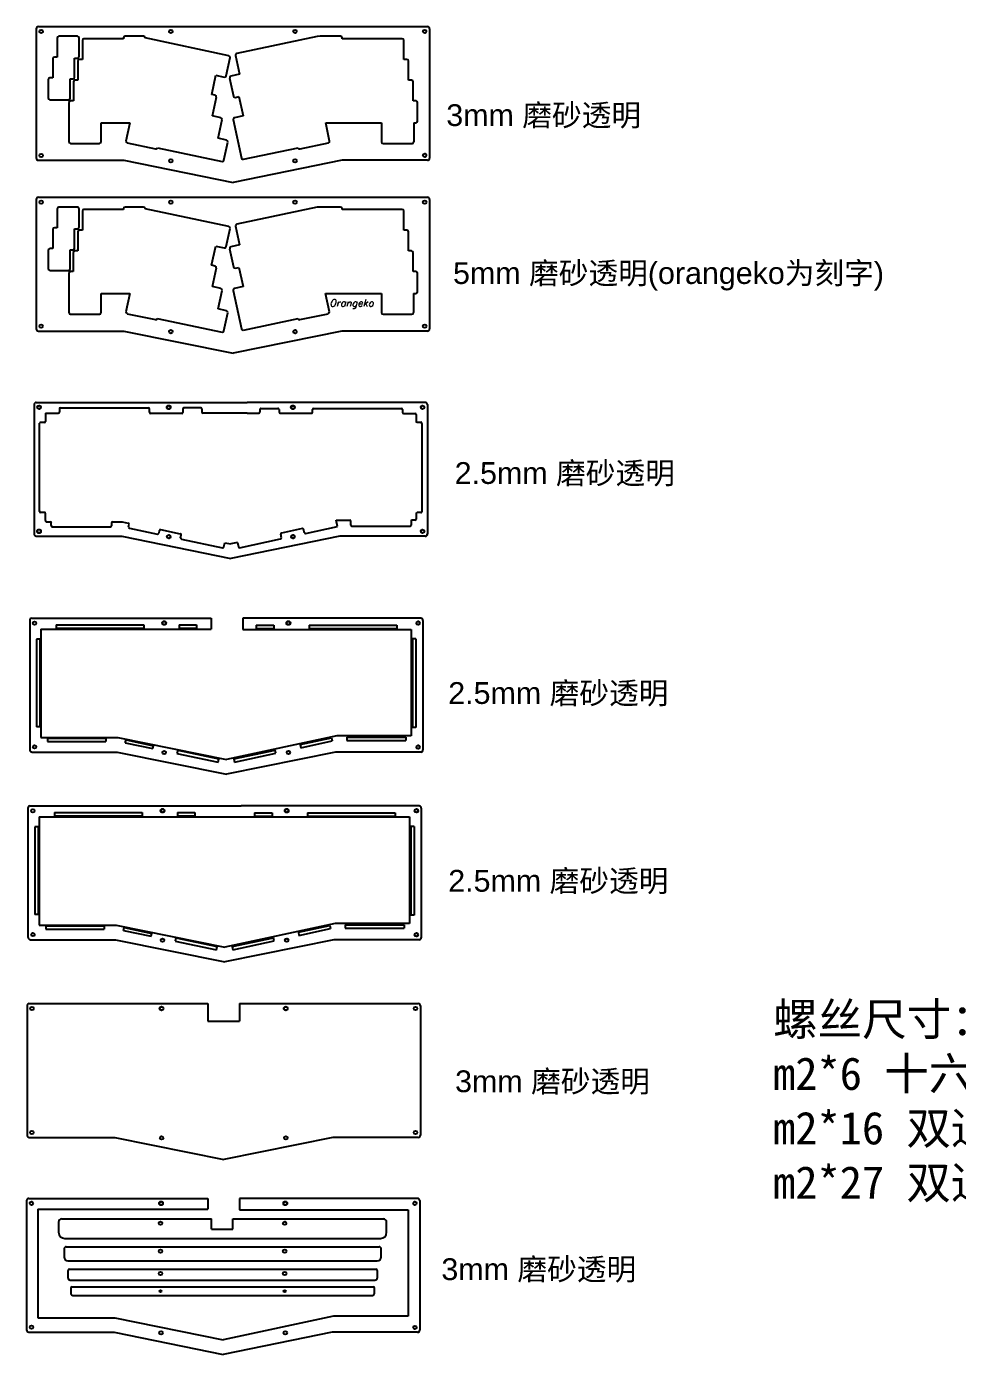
# Model space of a CAD drawing. Header units: metres. Extents: x 361 to 2071, y -921 to 299.
# Drawn here: x 361 to 1216, y -921 to 299 of the extents above; entities that cross this region are included whole.
import ezdxf

# ---------------------------------------------------------------- set-up
doc = ezdxf.new("R2010")
doc.units = ezdxf.units.M
doc.layers.get('0').update_dxf_attribs({"linetype": 'CONTINUOUS'})
doc.styles.get("Standard").update_dxf_attribs({"font": 'arial.ttf'})
doc.styles.add('STANDARD_Copy', font='arial.ttf')

msp = doc.modelspace()

# ---------------------------------------------------------------- linework, layer by layer
for p, q in [((369.9, 296.7), (369.9, 177.8)), ((371.9, 298.7), (729.2, 298.7)), ((731.2, 296.7), (731.2, 177.8)), ((371.9, 175.8), (450.4, 175.8)), ((450.4, 175.8), (550.7, 155.4)), ((650.8, 175.8), (550.7, 155.4)), ((729.2, 175.8), (650.8, 175.8)), ((369.9, 139.8), (369.9, 20.9)), ((371.9, 141.8), (729.2, 141.8)), ((731.2, 139.8), (731.2, 20.9)), ((371.9, 18.9), (450.4, 18.9)), ((450.4, 18.9), (550.7, -1.5)), ((650.7, 18.9), (550.7, -1.5)), ((729.2, 18.9), (650.7, 18.9)), ((361.4, -600.9), (361.4, -719.8)), ((363.4, -598.9), (527.5, -598.9)), ((527.5, -598.9), (527.5, -614.9)), ((556.5, -598.9), (720.7, -598.9)), ((556.5, -598.9), (556.5, -614.9)), ((722.7, -600.9), (722.7, -719.8)), ((527.5, -614.9), (556.5, -614.9)), ((363.4, -721.8), (441.9, -721.8)), ((441.9, -721.8), (542.2, -742.2)), ((642.2, -721.8), (542.2, -742.2)), ((720.7, -721.8), (642.2, -721.8)), ((360.9, -779.9), (360.9, -898.9)), ((362.9, -777.9), (527.5, -777.9)), ((527.5, -777.9), (527.5, -787.9)), ((720.2, -777.9), (556.7, -777.9)), ((556.7, -777.9), (556.7, -788.3)), ((722.2, -779.9), (722.2, -898.9)), ((371.3, -787.9), (371.3, -887.5)), ((371.3, -787.9), (527.5, -787.9)), ((556.7, -788.3), (711.5, -788.3)), ((711.5, -788.3), (711.5, -886)), ((371.3, -887.5), (442, -887.5)), ((442, -887.5), (541.7, -907.7)), ((643, -886), (541.7, -907.7)), ((711.5, -886), (643, -886)), ((362.9, -900.9), (441.4, -900.9)), ((441.4, -900.9), (541.7, -921.2)), ((641.8, -900.9), (541.7, -921.2)), ((720.2, -900.9), (641.8, -900.9))]:
    msp.add_line(p, q)
at = {"color": 7, "linetype": 'Continuous', "lineweight": 25}
for p, q in [((389.2, 288.2), (389.2, 270.6)), ((407.7, 289.7), (390.7, 289.7)), ((409.2, 271.1), (409.2, 288.2)), ((412.2, 286), (412.2, 268.5)), ((449.9, 287.5), (413.7, 287.5)), ((449.9, 288.2), (449.9, 287.5)), ((468.4, 289.7), (451.4, 289.7)), ((469.9, 288.2), (469.9, 288.2)), ((546.7, 271.8), (469.9, 288.2)), ((628, 289.5), (554, 273.8)), ((630.8, 289.7), (628.2, 289.6)), ((649.4, 289.7), (630.9, 289.7)), ((650.9, 287.5), (650.9, 288.2)), ((706.1, 287.5), (650.9, 287.5)), ((707.6, 268.5), (707.6, 286)), ((385, 269.1), (385, 251.6)), ((389.2, 270.6), (386.5, 270.6)), ((405.1, 269.6), (407.7, 269.6)), ((405.1, 252.1), (405.1, 269.6)), ((412.2, 268.5), (409.5, 268.5)), ((544.3, 253.4), (547.9, 270.1)), ((552.9, 272), (556.5, 254.9)), ((710.3, 268.5), (707.6, 268.5)), ((408, 267), (408, 249.4)), ((711.8, 249.4), (711.8, 267)), ((380.9, 250.1), (380.9, 233)), ((385, 251.6), (382.4, 251.6)), ((401, 250.6), (403.6, 250.6)), ((401, 233), (401, 250.6)), ((404, 247.9), (404, 230.4)), ((408, 249.4), (405.5, 249.4)), ((531, 236.2), (534.7, 253.9)), ((534.7, 253.9), (542.6, 252.2)), ((547.5, 251.4), (551.1, 234.7)), ((556.5, 254.9), (548.7, 253.2)), ((714.6, 249.4), (711.8, 249.4)), ((716.1, 230.4), (716.1, 247.9)), ((534.2, 235.6), (531, 236.2)), ((531.7, 216.6), (535.3, 233.8)), ((552.9, 233.6), (556, 234.3)), ((556, 234.3), (559.8, 216.6)), ((382.4, 231.5), (399.5, 231.5)), ((399.8, 228.9), (399.8, 192.8)), ((404, 230.4), (401.3, 230.4)), ((718.7, 230.4), (716.1, 230.4)), ((720.2, 211.8), (720.2, 228.9)), ((429.4, 210.3), (455.7, 210.3)), ((429.4, 192.8), (429.4, 210.3)), ((455.7, 210.3), (452.1, 193.5)), ((539.5, 214.9), (531.7, 216.6)), ((537, 196), (540.7, 213.2)), ((550.8, 213.2), (558.3, 177.8)), ((559.8, 216.6), (551.9, 214.9)), ((635.8, 210.3), (687, 210.3)), ((639.3, 193.5), (635.8, 210.3)), ((687, 210.3), (687, 192.7)), ((716.6, 210.3), (716.6, 192.7)), ((716.6, 210.3), (718.7, 210.3)), ((544.7, 194.4), (537, 196)), ((401.3, 191.3), (427.9, 191.3)), ((453.3, 191.8), (479.3, 186.2)), ((481.1, 187.4), (540.5, 174.8)), ((481.1, 187.4), (481.1, 187.4)), ((542.3, 175.9), (545.8, 192.6)), ((560.1, 176.7), (610.4, 187.4)), ((612.2, 186.2), (638.2, 191.8)), ((688.5, 191.2), (715.1, 191.2)), ((389.1, 131.3), (389.1, 113.8)), ((407.7, 132.8), (390.6, 132.8)), ((409.2, 114.3), (409.2, 131.3)), ((412.2, 129.2), (412.2, 111.6)), ((449.9, 130.7), (413.7, 130.7)), ((449.9, 131.3), (449.9, 130.7)), ((468.4, 132.8), (451.4, 132.8)), ((469.9, 131.3), (469.9, 131.3)), ((546.7, 115), (469.9, 131.3)), ((627.9, 132.7), (554, 117)), ((630.8, 132.8), (628.2, 132.7)), ((649.4, 132.8), (630.8, 132.8)), ((650.9, 130.7), (650.9, 131.3)), ((706.1, 130.7), (650.9, 130.7)), ((707.6, 111.6), (707.6, 129.2)), ((385, 112.3), (385, 94.7)), ((389.1, 113.8), (386.5, 113.8)), ((405, 112.8), (407.7, 112.8)), ((405, 95.2), (405, 112.8)), ((408, 110.1), (408, 92.6)), ((412.2, 111.6), (409.5, 111.6)), ((544.3, 96.5), (547.9, 113.2)), ((552.9, 115.2), (556.5, 98)), ((710.3, 111.6), (707.6, 111.6)), ((711.8, 92.6), (711.8, 110.1)), ((556.5, 98), (548.7, 96.4)), ((380.9, 93.2), (380.9, 76.2)), ((385, 94.7), (382.4, 94.7)), ((401, 93.7), (403.5, 93.7)), ((401, 76.2), (401, 93.7)), ((403.9, 91.1), (403.9, 73.5)), ((408, 92.6), (405.4, 92.6)), ((530.9, 79.4), (534.7, 97)), ((534.7, 97), (542.5, 95.4)), ((547.5, 94.6), (551, 77.9)), ((714.5, 92.6), (711.8, 92.6)), ((716, 73.5), (716, 91.1)), ((382.4, 74.7), (399.5, 74.7)), ((403.9, 73.5), (401.3, 73.5)), ((534.1, 78.7), (530.9, 79.4)), ((531.6, 59.8), (535.3, 76.9)), ((552.8, 76.7), (556, 77.4)), ((556, 77.4), (559.8, 59.8)), ((718.7, 73.5), (716, 73.5)), ((399.8, 72), (399.8, 35.9)), ((720.2, 55), (720.2, 72)), ((429.4, 53.5), (455.7, 53.5)), ((429.4, 35.9), (429.4, 53.5)), ((455.7, 53.5), (452.1, 36.7)), ((539.5, 58.1), (531.6, 59.8)), ((537, 39.2), (540.6, 56.3)), ((550.8, 56.3), (558.3, 21)), ((559.8, 59.8), (551.9, 58.1)), ((635.7, 53.5), (686.9, 53.5)), ((639.3, 36.7), (635.7, 53.5)), ((686.9, 53.5), (686.9, 35.9)), ((716.5, 53.5), (716.5, 35.9)), ((716.5, 53.5), (718.7, 53.5)), ((544.6, 37.5), (537, 39.2)), ((401.3, 34.4), (427.9, 34.4)), ((453.3, 34.9), (479.3, 29.4)), ((481, 30.5), (540.5, 17.9)), ((481, 30.5), (481, 30.5)), ((542.2, 19.1), (545.8, 35.8)), ((560.1, 19.8), (610.4, 30.5)), ((612.1, 29.4), (638.1, 34.9)), ((688.4, 34.4), (715, 34.4)), ((503.5, -56.7), (474.8, -56.7)), ((521.1, -51.7), (505.4, -51.7)), ((563.7, -56.5), (522.8, -56.6)), ((563.7, -56.5), (574.2, -56.5)), ((576.2, -52.1), (591.9, -52.1)), ((593.9, -56.6), (622.6, -56.6)), ((377.2, -65), (373.7, -65)), ((451.6, -359.3), (452.3, -356.6)), ((477, -364.6), (477.7, -362)), ((477, -364.6), (477, -364.6)), ((612.2, -360.9), (612.8, -363.8)), ((641, -354.7), (641.6, -357.6)), ((450.1, -531.7), (450.7, -529)), ((475.5, -537), (476.1, -534.4)), ((610.6, -533.3), (611.2, -536.2)), ((639.5, -527.1), (640.1, -530)), ((475.5, -537), (475.5, -537))]:
    msp.add_line(p, q, dxfattribs=at)
at = {"color": 7}
for p, q in [((367.9, -48.6), (367.9, -167.5)), ((369.9, -46.6), (563.7, -46.6)), ((727.2, -46.6), (563.7, -46.6)), ((729.2, -48.6), (729.2, -167.5)), ((378.2, -56.4), (378.2, -64.1)), ((378.2, -56.4), (390.1, -56.4)), ((391.1, -52.7), (391.1, -55.5)), ((392, -51.7), (473, -51.7)), ((473.8, -55.7), (473.8, -52.5)), ((504.5, -52.7), (504.5, -55.8)), ((521.9, -52.6), (521.9, -55.6)), ((575.2, -53.1), (575.2, -55.6)), ((592.9, -53.1), (592.9, -55.6)), ((623.6, -55.7), (623.6, -53.1)), ((624.5, -52.1), (705.4, -52.1)), ((706.4, -53.1), (706.4, -55.8)), ((707.4, -56.8), (717.8, -56.8)), ((718.7, -57.7), (718.7, -63.9)), ((372.9, -146.7), (372.9, -65.8)), ((719.7, -64.9), (723.1, -64.9)), ((724, -65.9), (724, -147)), ((377.4, -147.6), (373.9, -147.6)), ((378.2, -155.2), (378.2, -148.4)), ((379, -156.2), (382.7, -156.2)), ((383.7, -159.8), (383.7, -157.2)), ((439.1, -157.3), (439.1, -159.9)), ((440.1, -156.3), (448.9, -156.3)), ((448.9, -156.3), (454.4, -157.4)), ((646.6, -160.7), (645.4, -154.8)), ((645.4, -154.8), (658, -154.8)), ((658, -154.8), (658, -154.8)), ((658.8, -159.4), (658.8, -155.8)), ((714.1, -155.8), (714.1, -159.5)), ((717.7, -154.8), (715.1, -154.8)), ((718.7, -148.9), (718.7, -153.8)), ((723, -147.9), (719.7, -147.9)), ((369.9, -169.5), (448.4, -169.5)), ((384.7, -160.8), (438.1, -160.8)), ((448.4, -169.5), (548.7, -189.9)), ((454.6, -161), (455.1, -158.6)), ((455.4, -162.2), (481.2, -167.6)), ((482.9, -164.3), (482.4, -166.8)), ((484, -163.5), (502.2, -167.2)), ((502.5, -171.1), (503, -168.4)), ((648.7, -169.5), (548.7, -189.9)), ((595, -170.9), (594.4, -167.8)), ((614.3, -162.5), (595.2, -166.6)), ((616.1, -166.2), (615.5, -163.3)), ((617.3, -167), (646.6, -160.7)), ((727.2, -169.5), (648.7, -169.5)), ((659.8, -160.4), (713.2, -160.4)), ((503.2, -172.2), (541, -180.1)), ((542.1, -179.4), (543, -175.5)), ((543, -175.5), (548.7, -176.6)), ((554.7, -175.3), (548.7, -176.6)), ((554.7, -175.3), (555.6, -179.4)), ((556.7, -180.1), (594.3, -171.9)), ((363.8, -246.9), (363.8, -365.8)), ((365.8, -244.9), (530.4, -244.9)), ((374.1, -254.8), (374.1, -354.4)), ((374.1, -254.8), (530.4, -254.8)), ((388.1, -250.9), (468.8, -250.9)), ((388.1, -250.9), (388.1, -253.9)), ((388.1, -253.9), (468.8, -253.9)), ((468.8, -250.9), (468.8, -253.9)), ((501.1, -250.9), (501.1, -253.9)), ((501.1, -250.9), (517.2, -250.9)), ((501.1, -253.9), (517.2, -253.9)), ((517.2, -250.9), (517.2, -253.9)), ((530.4, -244.9), (530.4, -254.8)), ((723.1, -244.9), (559.6, -244.9)), ((559.6, -244.9), (559.6, -255.2)), ((559.6, -255.2), (714.4, -255.2)), ((571.9, -251.2), (571.9, -254.2)), ((571.9, -251.2), (588, -251.2)), ((571.9, -254.2), (588, -254.2)), ((588, -251.2), (588, -254.2)), ((620.5, -251.2), (701.1, -251.2)), ((620.5, -251.2), (620.5, -254.2)), ((620.5, -254.2), (701.1, -254.2)), ((701.1, -251.2), (701.1, -254.2)), ((714.4, -255.2), (714.4, -352.9)), ((725.1, -246.9), (725.1, -365.8)), ((373.1, -264), (370.1, -264)), ((370.1, -264), (370.1, -344.7)), ((373.1, -264), (373.1, -344.7)), ((718.5, -263.8), (715.5, -263.8)), ((715.5, -263.8), (715.5, -345.4)), ((718.5, -263.8), (718.5, -345.4)), ((373.1, -344.7), (370.1, -344.7)), ((645.9, -352.9), (544.6, -374.6)), ((714.4, -352.9), (645.9, -352.9)), ((718.5, -345.4), (715.5, -345.4)), ((374.1, -354.4), (444.8, -354.4)), ((380.1, -355.1), (433.9, -355.1)), ((380.1, -355.1), (380.1, -358.1)), ((380.1, -358.1), (433.9, -358.1)), ((433.9, -355.1), (433.9, -358.1)), ((444.8, -354.4), (544.6, -374.6)), ((451.6, -359.3), (477, -364.6)), ((452.3, -356.6), (477.7, -362)), ((612.2, -360.9), (641, -354.7)), ((612.8, -363.8), (641.6, -357.6)), ((655.2, -354.1), (709.4, -354.1)), ((655.2, -354.1), (655.2, -357.1)), ((655.2, -357.1), (709.4, -357.1)), ((709.4, -354.1), (709.4, -357.1)), ((365.8, -367.8), (444.3, -367.8)), ((444.3, -367.8), (544.6, -388.1)), ((499.8, -366.2), (499.1, -369.2)), ((499.1, -369.2), (536.9, -377.1)), ((499.8, -366.2), (537.6, -374.2)), ((536.9, -377.1), (537.6, -374.2)), ((644.6, -367.8), (544.6, -388.1)), ((551.5, -374.2), (589.3, -366)), ((551.5, -374.2), (552.1, -377.1)), ((552.1, -377.1), (590, -369)), ((590, -369), (589.3, -366)), ((723.1, -367.8), (644.6, -367.8)), ((362.2, -419.3), (362.2, -538.2)), ((364.2, -417.3), (558, -417.3)), ((386.5, -423.3), (467.2, -423.3)), ((386.5, -423.3), (386.5, -426.3)), ((386.5, -426.3), (467.2, -426.3)), ((467.2, -423.3), (467.2, -426.3)), ((499.5, -423.3), (499.5, -426.3)), ((499.5, -423.3), (515.6, -423.3)), ((499.5, -426.3), (515.6, -426.3)), ((515.6, -423.3), (515.6, -426.3)), ((721.5, -417.3), (558, -417.3)), ((570.4, -423.6), (570.4, -426.6)), ((570.4, -423.6), (586.5, -423.6)), ((570.4, -426.6), (586.5, -426.6)), ((586.5, -423.6), (586.5, -426.6)), ((619, -423.6), (699.5, -423.6)), ((619, -423.6), (619, -426.6)), ((619, -426.6), (699.5, -426.6)), ((699.5, -423.6), (699.5, -426.6)), ((723.5, -419.3), (723.5, -538.2)), ((371.5, -436.5), (368.5, -436.5)), ((368.5, -436.5), (368.5, -517.2)), ((371.5, -436.5), (371.5, -517.2)), ((372.5, -427.2), (372.5, -526.8)), ((372.5, -427.2), (712.8, -427.2)), ((712.8, -427.2), (712.8, -525.3)), ((716.9, -436.2), (713.9, -436.2)), ((713.9, -436.2), (713.9, -517.8)), ((716.9, -436.2), (716.9, -517.8)), ((371.5, -517.2), (368.5, -517.2)), ((716.9, -517.8), (713.9, -517.8)), ((372.5, -526.8), (443.3, -526.8)), ((378.6, -527.5), (432.3, -527.5)), ((378.6, -527.5), (378.6, -530.5)), ((378.6, -530.5), (432.3, -530.5)), ((432.3, -527.5), (432.3, -530.5)), ((443.3, -526.8), (543, -547)), ((450.1, -531.7), (475.5, -537)), ((450.7, -529), (476.1, -534.4)), ((644.3, -525.3), (543, -547)), ((610.6, -533.3), (639.5, -527.1)), ((611.2, -536.2), (640.1, -530)), ((712.8, -525.3), (644.3, -525.3)), ((653.6, -526.5), (707.8, -526.5)), ((653.6, -526.5), (653.6, -529.5)), ((653.6, -529.5), (707.8, -529.5)), ((707.8, -526.5), (707.8, -529.5)), ((364.2, -540.2), (442.7, -540.2)), ((442.7, -540.2), (543, -560.5)), ((498.2, -538.6), (497.6, -541.6)), ((497.6, -541.6), (535.4, -549.5)), ((498.2, -538.6), (536, -546.6)), ((535.4, -549.5), (536, -546.6)), ((643.1, -540.2), (543, -560.5)), ((549.9, -546.6), (587.7, -538.4)), ((549.9, -546.6), (550.5, -549.5)), ((550.5, -549.5), (588.4, -541.4)), ((588.4, -541.4), (587.7, -538.4)), ((721.5, -540.2), (643.1, -540.2))]:
    msp.add_line(p, q, dxfattribs=at)
at = {"linetype": 'Continuous'}
for p, q in [((390.4, -799.7), (390.4, -809)), ((393.4, -796.7), (530.9, -796.7)), ((530.9, -806.2), (530.9, -796.7)), ((550.3, -796.7), (688.7, -796.7)), ((550.3, -806.2), (550.3, -796.7)), ((691.7, -809), (691.7, -799.7)), ((396.1, -814.7), (686, -814.7)), ((530.9, -806.2), (550.3, -806.2)), ((395.4, -824.3), (395.4, -831.7)), ((397.4, -822.3), (684.7, -822.3)), ((686.7, -831.7), (686.7, -824.3)), ((399, -835.3), (683.1, -835.3)), ((398.9, -844.4), (398.9, -850.7)), ((400.4, -842.9), (681.7, -842.9)), ((401.1, -852.9), (681, -852.9)), ((683.2, -850.7), (683.2, -844.4)), ((401.6, -860.2), (401.6, -865.2)), ((402.8, -859), (679.3, -859)), ((680.5, -865.2), (680.5, -860.2)), ((403.4, -867), (678.7, -867))]:
    msp.add_line(p, q, dxfattribs=at)
at = {"color": 7, "linetype": 'Continuous', "lineweight": 25}
for centre, radius in [((374.4, 294.2), 1.6), ((493.5, 294.2), 1.6), ((607.6, 294.2), 1.6), ((726.7, 294.2), 1.6), ((374.4, 180.2), 1.6), ((493.5, 175.3), 1.6), ((607.6, 175.3), 1.6), ((726.7, 180.3), 1.6), ((374.4, 137.3), 1.6), ((493.5, 137.3), 1.6), ((607.6, 137.3), 1.6), ((726.7, 137.3), 1.6), ((374.3, 23.4), 1.6), ((726.7, 23.4), 1.6), ((493.5, 18.4), 1.6), ((607.6, 18.4), 1.6), ((372.4, -51), 1.6), ((372.4, -51), 1.6), ((372.4, -51), 1.6), ((372.4, -51.1), 1.6), ((372.4, -51.1), 1.6), ((372.4, -51.1), 1.6), ((372.5, -51.1), 1.6), ((372.5, -51.1), 1.6), ((372.5, -51.1), 1.6), ((372.5, -51.1), 1.6), ((491.5, -51.1), 1.75), ((491.5, -51.1), 1.75), ((491.5, -51.1), 1.75), ((491.5, -51.1), 1.75), ((491.5, -51.1), 1.75), ((491.5, -51.1), 1.75), ((491.5, -51.1), 1.75), ((491.5, -51), 1.6), ((491.5, -51), 1.6), ((491.5, -51), 1.6), ((491.5, -51.1), 1.6), ((491.5, -51.1), 1.6), ((491.6, -51.1), 1.6), ((491.6, -51.1), 1.6), ((605.6, -51.1), 1.75), ((605.6, -51.1), 1.75), ((605.6, -51.1), 1.75), ((605.6, -51.1), 1.75), ((605.6, -51.1), 1.75), ((605.6, -51.1), 1.75), ((605.6, -51.1), 1.75), ((605.6, -51.1), 1.6), ((605.6, -51.1), 1.6), ((605.6, -51.1), 1.6), ((605.7, -51.1), 1.6), ((605.7, -51.1), 1.6), ((605.7, -51.1), 1.6), ((605.7, -51.1), 1.6), ((724.7, -51.1), 1.6), ((724.7, -51.1), 1.6), ((724.8, -51.1), 1.6), ((724.8, -51.1), 1.6), ((372.4, -165), 1.75), ((372.4, -165.1), 1.75), ((372.4, -165.1), 1.75), ((372.4, -164.9), 1.6), ((372.4, -164.9), 1.6), ((372.5, -164.9), 1.6), ((372.5, -164.9), 1.6), ((372.5, -164.9), 1.6), ((372.5, -164.9), 1.6), ((491.5, -169.9), 1.6), ((491.5, -169.9), 1.6), ((491.5, -170), 1.6), ((491.5, -170), 1.6), ((491.5, -170), 1.6), ((491.5, -170), 1.6), ((491.6, -170), 1.6), ((491.6, -170), 1.6), ((491.6, -170), 1.6), ((491.6, -170), 1.6), ((605.6, -170), 1.6), ((605.6, -170), 1.6), ((605.6, -170), 1.6), ((605.7, -170), 1.6), ((605.7, -170), 1.6), ((605.7, -170), 1.6), ((605.7, -170), 1.6), ((724.7, -165), 1.6), ((724.7, -165), 1.6), ((724.7, -165), 1.6), ((724.8, -165), 1.6), ((724.8, -165), 1.6), ((724.8, -165), 1.6), ((724.8, -165), 1.6), ((368.3, -249.4), 1.6), ((487.3, -249.3), 1.75), ((487.4, -249.3), 1.75), ((487.4, -249.3), 1.75), ((487.3, -249.3), 1.75), ((487.4, -249.3), 1.6), ((487.4, -249.3), 1.6), ((487.4, -249.4), 1.6), ((487.4, -249.4), 1.6), ((601.4, -249.3), 1.75), ((601.5, -249.3), 1.75), ((601.5, -249.3), 1.75), ((601.4, -249.3), 1.75), ((601.5, -249.3), 1.6), ((601.5, -249.3), 1.6), ((601.5, -249.3), 1.6), ((601.5, -249.4), 1.6), ((720.6, -249.3), 1.6), ((720.6, -249.3), 1.6), ((720.6, -249.3), 1.6), ((720.6, -249.3), 1.6), ((720.6, -249.3), 1.6), ((720.6, -249.4), 1.6), ((720.6, -249.4), 1.6), ((368.3, -363.1), 1.6), ((368.3, -363.1), 1.6), ((720.6, -363.2), 1.6), ((720.6, -363.2), 1.6), ((720.6, -363.2), 1.6), ((720.6, -363.3), 1.6), ((487.4, -368.3), 1.6), ((601.5, -368.2), 1.6), ((601.5, -368.2), 1.6), ((601.5, -368.2), 1.6), ((601.5, -368.3), 1.6), ((366.7, -421.8), 1.6), ((485.8, -421.7), 1.75), ((485.8, -421.7), 1.75), ((485.8, -421.7), 1.75), ((485.8, -421.7), 1.75), ((485.8, -421.7), 1.6), ((485.8, -421.8), 1.6), ((485.9, -421.7), 1.6), ((485.9, -421.8), 1.6), ((599.9, -421.7), 1.75), ((599.9, -421.7), 1.75), ((599.9, -421.7), 1.75), ((599.9, -421.7), 1.75), ((599.9, -421.7), 1.6), ((599.9, -421.7), 1.6), ((599.9, -421.7), 1.6), ((599.9, -421.8), 1.6), ((719, -421.7), 1.6), ((719, -421.7), 1.6), ((719, -421.7), 1.6), ((719, -421.7), 1.6), ((719, -421.8), 1.6), ((719.1, -421.7), 1.6), ((719.1, -421.8), 1.6), ((366.8, -535.5), 1.6), ((366.8, -535.5), 1.6), ((719, -535.6), 1.6), ((719, -535.6), 1.6), ((719, -535.6), 1.6), ((719, -535.7), 1.6), ((485.8, -540.7), 1.6), ((599.9, -540.6), 1.6), ((599.9, -540.6), 1.6), ((599.9, -540.6), 1.6), ((599.9, -540.7), 1.6), ((365.9, -603.4), 1.6), ((484.9, -603.4), 1.75), ((485, -603.4), 1.6), ((599, -603.4), 1.75), ((599.1, -603.4), 1.6), ((718.2, -603.4), 1.6), ((365.8, -717.3), 1.6), ((718.2, -717.3), 1.6), ((485, -722.3), 1.6), ((599.1, -722.3), 1.6), ((484.5, -782.4), 1.75), ((598.6, -782.4), 1.75), ((365.4, -782.4), 1.6), ((484.5, -782.4), 1.6), ((598.6, -782.4), 1.6), ((717.7, -782.4), 1.6), ((484, -800.7), 1.6), ((598.1, -800.7), 1.6), ((365.5, -896.2), 1.6), ((484.5, -901.4), 1.6), ((598.6, -901.4), 1.6), ((717.7, -896.4), 1.6)]:
    msp.add_circle(centre, radius, dxfattribs=at)
at = {"linetype": 'Continuous'}
for centre, radius in [((484, -800.7), 1.6), ((598.1, -800.7), 1.6), ((484, -826.3), 1.6), ((598.1, -826.3), 1.6), ((484, -846.9), 1.6), ((598.1, -846.9), 1.6), ((484, -863.1), 1.05), ((598.1, -863.1), 1.05)]:
    msp.add_circle(centre, radius, dxfattribs=at)
at = {"color": 7, "linetype": 'Continuous', "lineweight": 25}
for centre, radius, start, end in [((371.9, 296.7), 2, 90, 180), ((729.2, 296.7), 2, 0, 90), ((390.7, 288.2), 1.5, 90, 180), ((407.7, 288.2), 1.5, 0, 90), ((413.7, 286), 1.5, 90, 180), ((451.4, 288.2), 1.5, 90, 180), ((468.4, 288.2), 1.5, 0, 90), ((628.3, 288.1), 1.5, 92.2937, 102), ((630.9, 288.2), 1.5, 90, 92.2937), ((649.4, 288.2), 1.5, 0, 90), ((706.1, 286), 1.5, 0, 90), ((386.5, 269.1), 1.5, 90, 180), ((407.7, 271.1), 1.5, 270, 0), ((409.5, 267), 1.5, 90, 180), ((546.4, 270.4), 1.5, 348, 78), ((554.3, 272.4), 1.5, 102, 192), ((710.3, 267), 1.5, 0, 90), ((382.4, 250.1), 1.5, 90, 180), ((403.6, 252.1), 1.5, 270, 0), ((405.5, 247.9), 1.5, 90, 180), ((542.9, 253.7), 1.5, 258, 348), ((549, 251.7), 1.5, 102, 192), ((714.6, 247.9), 1.5, 0, 90), ((382.4, 233), 1.5, 180, 270), ((399.5, 233), 1.5, 270, 0), ((533.8, 234.1), 1.5, 348, 78), ((552.5, 235), 1.5, 192, 282), ((401.3, 228.9), 1.5, 90, 180), ((718.7, 228.9), 1.5, 0, 90), ((539.2, 213.5), 1.5, 348, 78), ((552.3, 213.5), 1.5, 102, 192), ((718.7, 211.8), 1.5, 270, 0), ((401.3, 192.8), 1.5, 180, 270), ((427.9, 192.8), 1.5, 270, 0), ((453.6, 193.2), 1.5, 168, 258), ((479.6, 187.7), 1.5, 258, 348), ((544.3, 192.9), 1.5, 348, 78), ((611.9, 187.7), 1.5, 192.1532, 282), ((637.9, 193.2), 1.5, 282, 12), ((688.5, 192.7), 1.5, 180, 270), ((715.1, 192.7), 1.5, 270, 0), ((371.9, 177.8), 2, 180, 270), ((540.8, 176.2), 1.5, 258, 348), ((559.8, 178.2), 1.5, 192, 282), ((729.2, 177.8), 2, 270, 0), ((371.9, 139.8), 2, 90, 180), ((729.2, 139.8), 2, 0, 90), ((390.6, 131.3), 1.5, 90, 180), ((407.7, 131.3), 1.5, 0, 90), ((413.7, 129.2), 1.5, 90, 180), ((451.4, 131.3), 1.5, 90, 180), ((468.4, 131.3), 1.5, 0, 90), ((628.3, 131.2), 1.5, 92.2937, 102), ((630.8, 131.3), 1.5, 90, 92.2937), ((649.4, 131.3), 1.5, 0, 90), ((706.1, 129.2), 1.5, 0, 90), ((386.5, 112.3), 1.5, 90, 180), ((407.7, 114.3), 1.5, 270, 0), ((409.5, 110.1), 1.5, 90, 180), ((546.4, 113.5), 1.5, 348, 78), ((554.3, 115.5), 1.5, 102, 192), ((710.3, 110.1), 1.5, 0, 90), ((382.4, 93.2), 1.5, 90, 180), ((403.5, 95.2), 1.5, 270, 0), ((405.4, 91.1), 1.5, 90, 180), ((542.9, 96.8), 1.5, 258, 348), ((549, 94.9), 1.5, 102, 192), ((714.5, 91.1), 1.5, 0, 90), ((382.4, 76.2), 1.5, 180, 270), ((399.5, 76.2), 1.5, 270, 0), ((401.3, 72), 1.5, 90, 180), ((533.8, 77.2), 1.5, 348, 78), ((552.5, 78.2), 1.5, 192, 282), ((718.7, 72), 1.5, 0, 90), ((539.2, 56.6), 1.5, 348, 78), ((552.2, 56.6), 1.5, 102, 192), ((718.7, 55), 1.5, 270, 0), ((453.6, 36.4), 1.5, 168, 258), ((544.3, 36.1), 1.5, 348, 78), ((637.8, 36.4), 1.5, 282, 12), ((401.3, 35.9), 1.5, 180, 270), ((427.9, 35.9), 1.5, 270, 0), ((479.6, 30.8), 1.5, 258, 348), ((611.8, 30.8), 1.5, 192.1532, 282), ((688.4, 35.9), 1.5, 180, 270), ((715, 35.9), 1.5, 270, 0), ((371.9, 20.9), 2, 180, 270), ((540.8, 19.4), 1.5, 258, 348), ((559.7, 21.3), 1.5, 192, 282), ((729.2, 20.9), 2, 270, 0), ((369.9, -48.6), 2, 90, 180), ((727.2, -48.6), 2, 0, 90), ((390.1, -55.4), 1.01, 270.3939, 354.2626), ((392.1, -52.7), 1, 96.8922, 180), ((472.8, -52.7), 1.01, 8.4666, 77.6572), ((474.8, -55.7), 1, 180, 266.1772), ((503.5, -55.7), 0.999, 269.915, 354.4555), ((505.5, -52.7), 1, 96.8922, 180), ((520.9, -52.7), 1.01, 8.4666, 77.654), ((522.9, -55.6), 1, 179.999, 266.1769), ((574.2, -55.5), 0.999, 269.915, 354.4555), ((576.2, -53.1), 1, 89.9945, 180.0004), ((591.9, -53.1), 1, 359.9991, 90), ((593.9, -55.6), 1, 180, 270), ((622.6, -55.6), 1, 270, 353.36), ((624.6, -53.1), 0.975, 96.3784, 180.6011), ((705.4, -53.1), 1, 360, 90), ((707.4, -55.8), 1, 180, 270), ((717.7, -57.8), 1, 4.5633, 84.9003), ((373.8, -66), 0.991, 96.7937, 167.3745), ((377.2, -64), 1, 270, 0), ((719.7, -63.9), 1, 180, 270), ((723, -65.9), 1, 1.0068, 87.3848), ((373.9, -146.6), 1, 181.2498, 269.9904), ((377.2, -148.6), 1, 11.5822, 77.1766), ((379.2, -155.2), 1, 180, 260.7233), ((382.7, -157.3), 1.05, 1.1562, 87.2077), ((440.1, -157.3), 1, 90, 180), ((454.1, -158.4), 1, 348, 71.9065), ((657.8, -155.8), 0.995, 359.8972, 79.5724), ((715.1, -155.8), 0.999, 89.9762, 179.2381), ((717.7, -153.8), 1, 270, 0), ((719.7, -148.9), 1, 94.1063, 180), ((723, -146.9), 1, 270, 352.8842), ((369.9, -167.4), 2, 180, 270), ((384.7, -159.8), 1, 180, 270), ((438.1, -159.8), 1, 270, 353.7866), ((455.6, -161.2), 1.02, 172.8804, 257.6113), ((481.4, -166.6), 1, 258, 348), ((483.9, -164.5), 1, 84.7192, 168.0001), ((502, -168.2), 1, 347.9999, 78), ((595.4, -167.6), 1.04, 102.8094, 189.8097), ((614.5, -163.5), 1, 11.9999, 102), ((617.1, -166), 1.01, 193.0821, 281.8755), ((659.8, -159.4), 1, 180, 270), ((713.1, -159.4), 1, 275.83, 354.6406), ((727.2, -167.5), 2, 270, 0), ((727.3, -167.5), 2, 270, 0), ((503.5, -171.2), 1.01, 175.3784, 253.5879), ((541.2, -179.1), 1, 260.4862, 342.1326), ((556.6, -179.1), 1, 195.9186, 278.5081), ((594.1, -171), 1, 285.3268, 5.0284), ((365.8, -246.9), 2, 90, 180), ((723.1, -246.9), 2, 0, 90), ((365.8, -365.7), 2, 180, 270), ((723.1, -365.7), 2, 270, 0), ((723.1, -365.7), 2, 270, 0), ((723.1, -365.8), 2, 270, 0), ((364.2, -419.3), 2, 90, 180), ((721.5, -419.3), 2, 0, 90), ((364.3, -538.1), 2, 180, 270), ((721.5, -538.1), 2, 270, 0), ((721.5, -538.2), 2, 270, 0), ((721.6, -538.1), 2, 270, 0), ((363.4, -600.9), 2, 90, 180), ((720.7, -600.9), 2, 0, 90), ((363.4, -719.8), 2, 180, 270), ((720.7, -719.8), 2, 270, 0), ((362.9, -779.9), 2, 90, 180), ((720.2, -779.9), 2, 0, 90), ((363, -898.7), 2, 180, 270), ((720.2, -898.9), 2, 270, 0)]:
    msp.add_arc(centre, radius, start, end, dxfattribs=at)
at = {"linetype": 'Continuous'}
for centre, radius, start, end in [((393.4, -799.7), 3, 90, 180), ((688.7, -799.7), 3, 0, 90), ((396.1, -809), 5.7, 180, 270), ((686, -809), 5.7, 270, 0), ((397.4, -824.3), 2, 90, 180), ((684.7, -824.3), 2, 0, 90), ((399, -831.7), 3.6, 180, 270), ((683.1, -831.7), 3.6, 270, 0), ((400.4, -844.4), 1.5, 90, 180), ((401.1, -850.7), 2.2, 180, 270), ((681, -850.7), 2.2, 270, 0), ((681.7, -844.4), 1.5, 0, 90), ((402.8, -860.2), 1.2, 90, 180), ((403.4, -865.2), 1.8, 180, 270), ((678.7, -865.2), 1.8, 270, 360), ((679.3, -860.2), 1.2, 360, 90)]:
    msp.add_arc(centre, radius, start, end, dxfattribs=at)

# ---------------------------------------------------------------- texts
at = {"style": 'STANDARD_Copy'}
for s, p in [('3mm 磨砂透明', (746.5, 207.3)), ('5mm 磨砂透明(orangeko为刻字)', (752.7, 62.2)), ('2.5mm 磨砂透明', (754.2, -121.5)), ('2.5mm 磨砂透明', (748.3, -323.6)), ('2.5mm 磨砂透明', (748.3, -496.1)), ('3mm 磨砂透明', (754.6, -680.3)), ('3mm 磨砂透明', (742, -852.9))]:
    msp.add_text(s, height=20, dxfattribs=at).set_placement(p)
at = {"insert": (639.1, 47.9), "char_height": 6.5, "attachment_point": 1, "style": 'STANDARD_Copy'}
msp.add_mtext_dynamic_manual_height_columns('{\\Fitalic8|c0;Orangeko}', width=41.257, gutter_width=12.5, heights=[0], dxfattribs=at)
at = {"linetype": 'Continuous', "insert": (1046.7, -598.2), "char_height": 30, "attachment_point": 1}
msp.add_mtext_dynamic_manual_height_columns('{\\fSimSun|b0|i0|c134|p34;螺丝尺寸：}\\P{\\fSimSun|b0|i0|c134|p34;m2*6 十六颗\\Pm2*16 双通滚花铜柱^I六颗（如果不要脚撑就是八颗）\\Pm2*27 双通滚花铜柱^I两颗（脚撑固定用）}', width=1278.544, gutter_width=12.5, heights=[0], dxfattribs=at)

doc.saveas('drawing.dxf')
